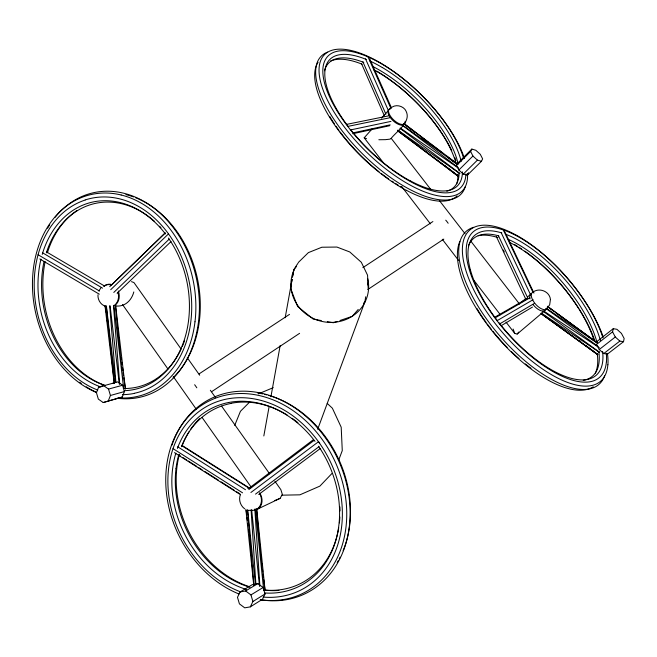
<?xml version="1.0" encoding="UTF-8"?>
<svg xmlns="http://www.w3.org/2000/svg" width="657" height="657" viewBox="0 0 657 657"><rect width="100%" height="100%" fill="white"/><g stroke="black" fill="none" stroke-linecap="round" stroke-linejoin="round"><path stroke-width="0.99" d="M97.967 294.821C97.606 299.904 100.907 305.291 106.056 306.359M317.668 429.276L364.898 301.727L365.703 296.775M367.624 284.883L367.953 282.904M292.119 279.307L290.525 288.209L297.588 306.433L313.274 319.113L321.298 320.567M292.48 277.328L293.901 269.419L296.594 266.397M263.827 435.961L269.156 406.412M270.914 396.762L280.169 345.5M285.171 317.766L292.086 279.488M292.808 275.464L293.901 269.419M597.032 345.245L599.25 349.516L603.758 353.556L607.438 354.107L623.509 341.697L624.15 338.486L621.423 333.37L616.923 329.313L613.26 328.681L597.336 341.197L596.958 342.798M596.589 344.391L612.57 331.859L613.26 328.681M240.569 494.171C238.302 499.304 240.183 505.512 244.642 508.814M338.683 460.114L342.272 450.62L341.197 427.222L332.368 408.194L327.219 403.414M98.624 387.178L96.448 392.746L98.336 399.103L103.206 402.552L122.251 397.033L124.46 391.539L122.588 385.24L117.743 381.865L98.624 387.178L103.625 385.643L108.528 389.084L110.433 395.481L108.216 401.066L103.206 402.552M234.721 425.375L240.437 411.298L249.019 402.684M133.814 291.946C131.646 300.323 124.945 307.082 115.722 305.965M240.035 591.982L237.481 597.328L239.427 603.882L244.733 607.84L250.317 606.871L262.472 599.266L265.042 593.985L263.12 587.489L257.848 583.621L252.329 584.64L240.035 591.982L245.611 590.963L257.848 583.621M250.317 606.871L252.904 601.516L265.042 593.985M457.05 166.369L458.857 170.023L463.325 174.056L467.349 175.173L481.45 161.294L482.632 158.879L480.308 154.329L475.849 150.281L471.833 149.082L457.863 163.051L457.017 164.652M467.349 175.173L468.564 172.734M456.599 165.457L470.617 151.455L471.833 149.082M258.464 508.682L280.096 498.367L282.338 494.376L280.835 489.621L274.905 481.269M378.851 139.744L385.503 139.654L390.028 139.136L391.202 138.34C397.165 130.694 413.064 120.831 404.999 109.39C401.961 105.769 396.097 104.414 392.057 107.124M98.846 290.969L100.923 287.881M505.997 322.07L514.743 333.428L517.166 334.06L518.702 332.113M358.237 309.422L352.251 316.346L339.948 320.509M363.567 303.263L364.898 301.727M383.565 162.977L364.2 137.814L372.215 128.756M381.553 118.194L388.23 110.647M331.908 473.525L319.877 486.123L299.904 494.828L281.927 495.173M458.857 170.023L472.933 156.037L470.617 151.455M463.325 174.056L477.434 160.119L481.45 161.294M298.221 262.57L308.388 252.617L321.864 247.229L336.91 247.057L349.779 251.968L361.317 262.283L367.559 275.209L368.216 289.31M109.719 286.674L165.334 232.792M111.156 285.343L164.71 233.465M110.729 289.688L168.488 233.892M113.792 292.439L169.227 239.107M117.11 293.277L171.017 241.571M521.428 302.261L526.035 298.27M527.571 296.939L531.406 293.605A10.923 5.371 48.4 0 0 530.051 298.902M517.166 334.06L544.735 310.736M599.25 349.516L615.297 337.008L619.838 341.098L623.509 341.697M603.758 353.556L619.838 341.098M313.529 439.582L249.085 488.217L182.03 445.832M248.831 489.596L313.972 440.486M250.908 492.487L318.489 441.734L319.68 442.966M255.532 494.121L319.023 446.645M258.71 494.475L320.296 448.526M211.611 391.712L299.6 333.329M367.789 289.523L443.812 239.091M199.014 373.94L289.515 314.366M362.861 267.645L432.881 221.557M245.611 590.963L250.949 594.913L263.12 587.489M501.34 325.601L532.482 307.057M499.394 324.09L534.396 303.394M497.037 320.723L533.09 299.699M495.23 317.807L529.797 297.876M494.302 317.479L527.858 298.179L498.499 235.847M258.464 393.839L273.255 387.655M274.725 500.552L280.096 498.367M337.107 321.47L333.329 322.743L327.309 321.659M112.79 383.384L114.441 382.875M108.216 401.066L122.251 397.033M110.433 395.481L124.46 391.539M108.528 389.084L122.588 385.24M352.825 133.716L389.765 125.701M353.031 132.87L390.143 124.855M350.23 129.996L390.972 121.389M347.775 126.415L389.626 117.808M346.494 124.403L388.542 115.878M248.215 510.374L254.202 510.275A11.654 10.093 67.6 0 0 259.523 493.366M364.2 137.814L366.54 138.676M131.499 281.648L133.938 282.551L180.732 348.514M46.45 251.886L104.693 286.115M42.738 252.912L102.549 288.144M38.081 254.735L99.47 291.01M39.822 258.973L99.273 294.18M181.964 445.389L249.635 488.151M177.686 446.776L245.488 489.736M173.037 448.649L242.548 492.824M180.445 456.007L178.712 454.907A96.866 78.298 64.7 0 0 176.002 468.671M183.04 457.658L186.498 459.859M188.231 460.959L196.878 466.47M198.603 467.57L202.069 469.771M204.664 471.422L218.502 480.226M221.097 481.885L234.064 490.138M236.66 491.789L239.255 493.44M174.458 452.648L240.487 494.688M544.053 311.229L599.283 347.717M541.302 313.028L599.586 352.464M546.32 308.256L597.164 342.987A91.479 38.919 49.1 0 0 595.037 336.055A90.551 38.508 49.1 0 0 568.716 289.975A90.551 38.508 49.1 0 0 542.255 261.962A91.487 38.927 49.1 0 0 514.858 242.581A90.559 38.517 49.1 0 0 508.239 239.345M400.277 128.016L458.496 168.184M397.912 130.094L459.752 173.555M402.281 124.937L457.633 164.48M541.278 313.742L597.698 354.46M541.278 313.791L597.706 354.69M542.879 311.106L599.669 352.357M541.007 313.348L597.722 354.468M547.355 306.269L597.435 342.79M548.439 307.345L554.245 311.574M555.904 312.789L585.74 334.544M587.399 335.752L595.685 341.796M546 308.519L597.821 346.255M548.168 306.918L595.768 341.821M397.542 130.661L458.257 175.928L397.74 130.373M397.493 130.677L457.872 176.101M402.207 125.224L457.88 167.272M400.031 128.37L459.826 173.432M457.724 164.201L403.8 123.409L428.118 142.052M405.977 125.586L414.945 132.369M421.466 137.297L427.986 142.232M429.621 143.464L431.247 144.696M434.507 147.16L441.849 152.711M447.548 157.023L455.703 163.182M429.735 143.292L441.923 152.596M445.988 155.701L457.354 164.381M579.244 340.4L580.854 341.64M586.479 345.984L597.73 354.673M445.15 165.909L457.913 176.06M472.933 156.037L477.434 160.119M504.732 231.568L503.344 229.999L533.106 292.636M391.202 138.34L430.631 189.265M439.402 200.582L465.066 233.72M470.699 240.996L519.523 304.051M401.682 186.514L430.417 223.856M442.284 239.271L458.529 260.377M474.14 280.67L500.379 314.76M187.245 357.695L199.687 375.229M210.347 390.258L215.677 397.772M221.598 406.125L269.575 473.754M122.539 304.569L167.937 368.988M173.243 376.518L196.229 409.147M202.126 417.507L251.056 486.952M612.57 331.859L615.297 337.008M505.167 232.488L533.969 293.063M501.357 233.03L530.692 295.009M503.369 250.038L504.239 251.886M496.331 236.495L525.92 299.493M369.719 58.851L391.572 108.06M368.051 56.921L390.874 108.364M365.53 58.843L388.501 110.836M362.902 61.824L385.905 114.187M361.531 63.672L384.353 115.772M513.117 329.067L514.743 333.428M250.949 594.913L252.904 601.516M105.219 305.981L106.048 312.083M106.467 315.13L106.738 317.159M107.157 320.214L107.436 322.242M121.233 357.474L121.496 359.502M121.898 362.541L122.161 364.569M122.563 367.608L122.958 370.647M123.229 372.675L123.623 375.722M123.894 377.742L125.356 388.895M261.773 563.345L262.02 565.381M262.513 569.463L262.751 571.5M263.12 574.555L263.49 577.61M263.736 579.646L264.96 589.83M246.186 510.341L246.671 514.415M247.032 517.47L247.393 520.533M247.755 523.588L247.993 525.625M248.477 529.698L248.716 531.735M113.891 305.324L123.664 388.591L115.386 304.947M110.089 305.842L119.319 384.14M106.409 306.096L115.427 382.292M105.021 305.948L114.146 382.949M115.566 304.873L125.413 388.895M106.253 306.055L114.302 382.965M256.747 508.937L265.034 589.863M255.359 509.052L263.687 590.224L256.542 508.994M251.656 509.906L259.507 586.11M247.705 509.98L255.384 584.081M245.858 509.232L253.733 585.149M247.459 509.98L253.914 585.116M109.678 305.858L115.878 382.259M113.464 305.398L119.705 384.09M254.834 509.044L259.893 586.126M251.097 509.906L255.86 584.073M446.834 191.22A87.8 36.053 44.7 0 0 457.978 180.609A88.679 36.422 44.7 0 0 459.103 173.292M410.067 180.7A89.409 36.521 44.7 0 0 461.345 179.304A90.305 36.891 44.7 0 0 462.462 171.863M465.181 186.925A97.803 40.176 44.7 0 1 451.835 199.235A97.811 40.184 44.7 0 1 409.032 189.019A98.698 40.529 44.7 0 1 374.235 164.693A97.827 40.2 44.7 0 1 341.878 130.497A97.827 40.192 44.7 0 1 316.477 80.45A98.698 40.545 44.7 0 1 319.088 58.801A97.803 40.176 44.7 0 1 327.605 52.117M457.108 195.917A96.177 39.716 44.7 0 1 406.494 190.341M409.976 180.724A90.255 36.858 44.7 0 1 378.333 158.493A89.434 36.546 44.7 0 1 350.674 129.651M406.412 190.374A97.064 40.069 44.7 0 1 372.19 166.484A96.209 39.732 44.7 0 1 340.408 132.895A96.209 39.732 44.7 0 1 315.467 83.644A97.072 40.077 44.7 0 1 318.062 62.275M402.33 187.516A93.45 38.656 44.7 0 1 400.622 186.547M398.043 185.028A93.45 38.656 44.7 0 1 395.448 183.426M393.715 182.317A93.45 38.656 44.7 0 1 391.974 181.184M388.501 178.819A93.45 38.656 44.7 0 1 381.372 173.604M378.999 171.748A93.45 38.656 44.7 0 1 371.952 165.934A92.612 38.328 44.7 0 1 341.426 133.667A92.612 38.32 44.7 0 1 340.178 132.024M347.652 125.733A89.434 36.537 44.7 0 1 325.609 81.846A90.264 36.866 44.7 0 1 327.777 62.029A89.418 36.521 44.7 0 1 366.31 59.459M338.955 130.373A92.612 38.32 44.7 0 1 336.006 126.226M334.314 123.738A92.612 38.32 44.7 0 1 329.683 116.371M324.517 70.816A88.646 36.398 44.7 0 1 326.743 65.511A87.808 36.053 44.7 0 1 342.042 57.898A87.792 36.045 44.7 0 1 363.789 62.423M369.965 61.035A89.418 36.521 44.7 0 1 382.267 67.523M330.471 61.085A89.122 36.784 44.7 0 1 362.081 64.205M373.603 69.683A89.122 36.784 44.7 0 1 378.038 72.196A90.009 37.17 44.7 0 1 406.584 93.138A89.097 36.767 44.7 0 1 432.676 120.765A89.097 36.767 44.7 0 1 455.868 162.739M372.609 66.398A87.792 36.045 44.7 0 1 380.444 70.701A88.687 36.431 44.7 0 1 408.482 91.372A87.783 36.036 44.7 0 1 434.203 118.613A87.783 36.036 44.7 0 1 457.1 159.955A88.679 36.422 44.7 0 1 458.093 163.897M382.358 67.523A90.305 36.899 44.7 0 1 410.855 88.572A89.385 36.505 44.7 0 1 437.028 116.289A89.385 36.505 44.7 0 1 460.376 158.312A90.305 36.891 44.7 0 1 461.173 161.335M376.773 71.128A93.499 38.697 44.7 0 1 406.281 92.851A92.563 38.287 44.7 0 1 451.77 150.56M454.923 157.844A92.563 38.287 44.7 0 1 455.909 160.546M463.522 157.935A92.99 37.901 44.7 0 0 439.467 115.172A92.99 37.892 44.7 0 0 412.317 86.412A93.935 38.303 44.7 0 0 382.744 64.526A93.015 37.917 44.7 0 0 325.971 58.621A93.885 38.27 44.7 0 0 323.655 79.169A93.039 37.934 44.7 0 0 347.914 126.596A93.039 37.934 44.7 0 0 378.588 159.027A93.885 38.262 44.7 0 0 411.561 182.186A93.023 37.925 44.7 0 0 452.156 192.14A93.015 37.917 44.7 0 0 464.86 180.618A93.926 38.295 44.7 0 0 465.953 173.924M464.45 158.411A96.472 39.404 44.7 0 0 440.1 115.903A96.464 39.404 44.7 0 0 411.996 86.133A97.433 39.822 44.7 0 0 381.372 63.474A96.489 39.42 44.7 0 0 339.275 49.16A96.497 39.428 44.7 0 0 322.365 57.274A97.384 39.79 44.7 0 0 319.869 78.585A96.522 39.445 44.7 0 0 344.999 127.885A96.522 39.453 44.7 0 0 376.888 161.597A97.384 39.781 44.7 0 0 411.167 185.627A96.505 39.436 44.7 0 0 453.314 195.827A96.489 39.428 44.7 0 0 466.445 183.779A97.433 39.814 44.7 0 0 467.538 173.481M457.855 174.236A90.009 37.162 44.7 0 1 456.73 183.763M367.756 278.683A39.026 36.792 15.3 0 1 322.094 321.462A39.026 36.792 15.3 0 1 297.966 263.334M184.568 340.687A93.795 72.911 77 0 1 182.309 346.485M181.472 348.358A93.795 72.911 77 0 1 165.745 371.082A93.787 72.894 77 0 1 136.27 387.277A94.715 73.617 77 0 1 123.302 388.525M134.447 393.272A99.486 77.198 77 0 0 190.883 321.059A100.414 77.887 77 0 0 187.959 276.211A99.494 77.206 77 0 0 168.635 234.081A99.494 77.198 77 0 0 119.779 198.899A100.422 77.904 77 0 0 85.246 199.925M194.989 321.774A103.157 80.097 77 0 1 168.66 379.073A103.149 80.08 77 0 1 136.213 396.705A104.143 80.852 77 0 1 118.662 397.846M173.111 377.709A102.632 79.883 77 0 0 199.4 320.69A103.568 80.589 77 0 0 196.443 274.355A102.64 79.899 77 0 0 176.462 230.853A102.64 79.891 77 0 0 143.949 201.609M194.989 321.774A104.102 80.803 77 0 0 191.975 275.201A103.174 80.105 77 0 0 171.904 231.461A103.174 80.105 77 0 0 121.151 194.998M168.422 238.056A95.61 74.233 77 0 1 185.816 276.86A96.505 74.89 77 0 1 188.641 319.91A95.602 74.216 77 0 1 164.39 373.004A95.594 74.208 77 0 1 134.373 389.47A96.538 74.939 77 0 1 124.247 390.701M165.416 233.933A95.61 74.225 77 0 0 120.387 202.602A96.513 74.914 77 0 0 87.192 203.53A95.594 74.2 77 0 0 58.818 222.937A95.585 74.184 77 0 0 42.229 254.39M154.625 221.491A93.803 72.911 77 0 0 122.604 203.949A94.69 73.592 77 0 0 90.001 204.836A93.787 72.886 77 0 0 62.103 223.856A93.779 72.878 77 0 0 46.351 252.814M159.561 226.254A93.803 72.911 77 0 1 160.932 227.716M125.889 194.595A102.64 79.891 77 0 1 133.568 196.928M135.49 197.658A102.64 79.891 77 0 1 143.029 201.116M121.151 194.998A104.11 80.819 77 0 0 85.32 196.139A103.149 80.072 77 0 0 54.769 217.188A103.141 80.055 77 0 0 32.858 273.961A104.151 80.868 77 0 0 36.628 316.929A103.133 80.047 77 0 0 54.794 357.252A103.133 80.055 77 0 0 96.604 392.541M85.123 200.056A99.47 77.165 77 0 0 34.583 274.93A100.455 77.953 77 0 0 38.221 316.436A99.462 77.148 77 0 0 55.771 355.38A99.462 77.156 77 0 0 97.745 390.061M45.161 261.552A95.093 73.995 77 0 0 43.247 274.798A96.045 74.758 77 0 0 46.68 314.555A95.084 73.986 77 0 0 63.507 351.848A95.084 73.986 77 0 0 105.522 385.626M47.419 252.74A95.093 73.995 77 0 1 76.836 210.61M40.964 259.137A95.585 74.184 77 0 0 38.361 275.579A96.546 74.955 77 0 0 41.834 315.532A95.577 74.175 77 0 0 58.736 353.014A95.577 74.184 77 0 0 100.891 386.981M44.044 261.47A93.779 72.878 77 0 0 41.949 275.529A94.723 73.633 77 0 0 45.341 314.752A93.77 72.87 77 0 0 61.947 351.552A93.77 72.87 77 0 0 104.299 385.183M47.608 228.258A104.438 81.172 77 0 1 49.76 224.719M55.122 217.286A104.438 81.172 77 0 1 56.395 215.751A104.447 81.189 77 0 1 87.356 194.406A105.416 81.944 77 0 1 123.688 193.215A104.463 81.213 77 0 1 175.148 230.122A104.471 81.222 77 0 1 195.49 274.437A105.407 81.92 77 0 1 198.521 321.618A104.455 81.205 77 0 1 171.773 379.647A104.447 81.197 77 0 1 138.865 397.485A105.449 81.969 77 0 1 117.11 398.232M95.979 392.073A104.43 81.164 77 0 1 86.215 386.792M81.279 383.458A104.43 81.164 77 0 1 79.661 382.251M134.348 393.379A100.447 77.937 77 0 1 122.432 394.668M583.244 380.337A90.584 38.533 49.1 0 0 590.446 377.685A90.576 38.525 49.1 0 0 599.135 361.465A91.479 38.919 49.1 0 0 598.864 351.725M606.386 361.785A95.971 40.537 49.1 0 1 560.988 375.755A96.85 40.898 49.1 0 1 528.852 354.378A95.988 40.553 49.1 0 1 497.193 320.92A95.979 40.545 49.1 0 1 468.679 267.399A96.866 40.906 49.1 0 1 467.39 241.398A95.963 40.529 49.1 0 1 480.111 228.078A95.947 40.52 49.1 0 1 517.19 236.167A96.916 40.939 49.1 0 1 546.09 256.698A95.93 40.504 49.1 0 1 574.013 286.263A95.938 40.512 49.1 0 1 601.943 334.889A96.899 40.939 49.1 0 1 602.937 337.854M607.848 364.816A99.56 42.147 49.1 0 1 560.766 379.557A100.455 42.516 49.1 0 1 527.366 357.383A99.577 42.163 49.1 0 1 494.442 322.603A99.577 42.163 49.1 0 1 464.885 266.964A100.472 42.524 49.1 0 1 463.653 239.994A99.544 42.147 49.1 0 1 515.375 234.689M604.596 375.861A100.907 42.943 49.1 0 1 558.417 382.883A101.81 43.321 49.1 0 1 524.5 360.447A100.923 42.96 49.1 0 1 491.099 325.166A100.915 42.96 49.1 0 1 461.214 268.68A101.827 43.321 49.1 0 1 460.064 241.3A100.891 42.935 49.1 0 1 473.64 227.306M593.255 386.776A99.232 42.442 49.1 0 1 555.321 383.778A100.119 42.812 49.1 0 1 521.962 361.744A99.24 42.459 49.1 0 1 489.153 327.087A99.24 42.459 49.1 0 1 459.826 271.546A100.135 42.82 49.1 0 1 458.734 244.544A99.215 42.442 49.1 0 1 459.834 241.521M531.07 368.322A96.39 41.301 49.1 0 1 525.313 363.904M498.934 322.653A92.267 39.059 49.1 0 0 528.105 353.195A93.105 39.395 49.1 0 0 558.943 373.726A92.251 39.042 49.1 0 0 594.068 376.855A92.243 39.034 49.1 0 0 602.806 360.373A93.154 39.436 49.1 0 0 602.625 351.52M518.989 358.615A95.528 40.956 49.1 0 1 511.532 351.75M507.155 347.397A95.528 40.956 49.1 0 1 492.857 331.259M491.592 329.666A95.528 40.956 49.1 0 1 489.728 327.26M497.119 320.304A92.259 39.05 49.1 0 1 470.355 269.731M489.112 326.455A95.528 40.948 49.1 0 1 487.297 324.032M486.106 322.398A95.528 40.948 49.1 0 1 476.842 308.404M470.346 269.731A93.122 39.404 49.1 0 1 469.082 244.691A92.243 39.042 49.1 0 1 481.269 231.781A92.226 39.026 49.1 0 1 501.8 232.939M468.425 245.849A90.576 38.533 49.1 0 1 479.741 235.165A90.559 38.517 49.1 0 1 498.762 235.879M505.438 234.179A92.226 39.026 49.1 0 1 516.944 239.452A93.171 39.436 49.1 0 1 544.793 259.203A92.21 39.018 49.1 0 1 571.713 287.692A92.218 39.018 49.1 0 1 598.552 334.536A93.154 39.436 49.1 0 1 600.457 340.622M478.132 235.773A91.914 39.305 49.1 0 1 497.981 237.588M509.454 242.326A91.914 39.305 49.1 0 1 512.156 243.722A92.851 39.716 49.1 0 1 539.972 263.367A91.906 39.289 49.1 0 1 566.802 291.765A91.906 39.289 49.1 0 1 593.452 338.544A92.842 39.707 49.1 0 1 594.133 340.589M515.449 234.664A100.529 42.565 49.1 0 1 545.376 255.934A99.519 42.114 49.1 0 1 574.275 286.534A99.519 42.114 49.1 0 1 603.2 336.893M514.587 244.544A96.456 41.35 49.1 0 1 517.125 246.071M518.825 247.131A96.456 41.35 49.1 0 1 521.371 248.798M524.771 251.13A96.456 41.35 49.1 0 1 539.274 262.578A95.479 40.906 49.1 0 1 567.081 292.012A95.479 40.915 49.1 0 1 578.907 308.659M579.449 309.513A95.479 40.915 49.1 0 1 588.171 324.977M588.623 325.905A95.479 40.915 49.1 0 1 594.429 339.653M606.304 353.285A96.899 40.939 49.1 0 1 606.452 361.744M597.18 353.4A92.842 39.707 49.1 0 1 597.583 364.38A91.931 39.305 49.1 0 1 595.324 373.291M607.487 353.893A100.513 42.557 49.1 0 1 607.906 364.783M338.725 527.735A96.883 78.323 64.6 0 1 310.802 577.117A96.875 78.314 64.6 0 1 277.607 590.06A97.827 79.095 64.7 0 1 263.786 589.97M343.126 550.73A105.999 85.812 64.6 0 0 349.048 529.657A106.968 86.576 64.6 0 0 347.036 483.1A106.007 85.829 64.6 0 0 326.003 437.546A106.007 85.821 64.6 0 0 270.758 396.04A106.984 86.584 64.6 0 0 268.754 395.424M340.137 557.218A105.999 85.812 64.6 0 1 339.193 559.008M338.207 560.774A105.999 85.812 64.6 0 1 337.189 562.507M339.907 506.876A97.803 79.045 64.7 0 1 340.014 510.916M339.874 516.952A97.803 79.045 64.7 0 1 339.39 522.898M318.505 446.21A98.772 79.768 64.7 0 1 336.335 486.131A99.683 80.474 64.7 0 1 338.281 529.394A98.764 79.752 64.6 0 1 309.825 579.712A98.755 79.735 64.6 0 1 276.006 592.852A99.716 80.532 64.7 0 1 264.976 592.992M314.99 441.34A98.764 79.76 64.7 0 0 265.576 405.073A99.7 80.491 64.6 0 0 228.669 402.495M287.216 415.035A96.891 78.339 64.7 0 0 267.424 405.837A97.811 79.062 64.6 0 0 231.182 403.291M292.217 418.353A96.891 78.339 64.7 0 1 297.9 422.673M257.626 392.96A106.984 86.584 64.6 0 1 262.693 393.888M264.714 394.348A106.984 86.584 64.6 0 1 266.734 394.865M228.669 402.495A98.747 79.735 64.7 0 0 196.648 418.846A98.739 79.719 64.7 0 0 177.415 448.427M181.57 446.317A96.866 78.298 64.7 0 1 231.05 403.414M175.846 453.166A98.739 79.719 64.7 0 0 172.561 469.123A99.733 80.54 64.6 0 0 175.345 509.257A98.731 79.702 64.7 0 0 193.068 548.373A98.739 79.711 64.7 0 0 239.928 587.153A99.716 80.532 64.7 0 0 246.482 589.501M171.994 445.076A107.871 87.217 64.7 0 1 193.601 410.65A107.879 87.225 64.7 0 1 228.529 392.615A108.89 88.03 64.6 0 1 268.918 395.235A107.904 87.258 64.6 0 1 325.158 437.505A107.904 87.266 64.6 0 1 346.584 483.905A108.873 88.013 64.7 0 1 348.645 531.324A107.896 87.241 64.6 0 1 317.274 586.307A107.888 87.233 64.6 0 1 280.202 600.506A108.914 88.071 64.7 0 1 260.41 599.726M179.394 454.324A98.213 79.489 64.6 0 0 176.922 467.316A99.199 80.302 64.6 0 0 179.673 507.261A98.205 79.472 64.6 0 0 197.314 546.172A98.213 79.472 64.6 0 0 244.002 584.722A99.191 80.294 64.6 0 0 249.586 586.75M181.784 446.727A98.213 79.489 64.6 0 1 189.109 431.682M190.735 429.185A98.213 79.489 64.6 0 1 199.58 418.608M176.002 468.671A97.844 79.111 64.6 0 0 178.72 508.083A96.858 78.282 64.6 0 0 196.131 546.484A96.858 78.29 64.6 0 0 242.17 584.516A97.827 79.095 64.7 0 0 249.956 587.227M238.967 593.985A106.541 86.018 64.6 0 1 188.592 552.159A106.533 86.018 64.7 0 1 169.539 510.095A107.592 86.905 64.6 0 1 166.5 466.922A106.541 86.034 64.7 0 1 192.32 412.695A106.549 86.051 64.7 0 1 226.78 394.923A107.559 86.847 64.6 0 1 266.635 397.551A106.574 86.075 64.7 0 1 322.102 439.328A106.574 86.083 64.7 0 1 343.25 485.137A107.543 86.831 64.7 0 1 345.303 531.948A106.574 86.067 64.6 0 1 314.407 586.225A106.565 86.051 64.6 0 1 277.845 600.26A107.576 86.888 64.7 0 1 260.271 599.775M263.243 597.098A103.765 83.759 64.7 0 0 276.104 597.082A102.771 82.946 64.6 0 0 311.311 583.482A102.779 82.954 64.6 0 0 340.999 531.135A103.724 83.702 64.7 0 0 338.996 486.065A102.788 82.971 64.7 0 0 318.637 441.939A102.779 82.971 64.7 0 0 265.247 401.641A103.74 83.718 64.6 0 0 226.837 399.021A102.763 82.938 64.7 0 0 193.577 416.095A102.755 82.922 64.7 0 0 168.619 468.392A103.781 83.776 64.6 0 0 171.534 510.095A102.747 82.905 64.7 0 0 189.939 550.73A102.755 82.913 64.7 0 0 238.598 591.086A103.765 83.759 64.7 0 0 240.528 591.842M278.97 590.429A99.191 80.294 64.6 0 1 265.929 590.241M103.609 286.37A11.259 9.403 82.3 0 1 111.567 285.097M118.071 292.743A11.259 9.403 82.3 0 1 113.784 305.817M247.968 487.872A11.654 10.093 67.6 0 1 249.956 487.625M405.147 121.315A10.578 4.763 43.7 0 1 394.126 120.362A10.578 4.763 43.7 0 1 390.636 108.364M546.287 308.338A10.923 5.371 48.4 0 1 541.36 310.843A10.923 5.371 48.4 0 1 533.09 304.634M404.753 123.368A10.594 5.018 43.1 0 1 392.59 120.264A10.594 5.018 43.1 0 1 390.266 109.005M104.504 285.951A11.268 9.214 80.5 0 1 111.92 284.604M118.268 290.977A11.268 9.214 80.5 0 1 116.174 304.248M247.861 488.217A11.678 9.912 66.6 0 1 249.89 487.798M259.564 492.799A11.678 9.912 66.6 0 1 254.538 510.473M445.733 220.177A10.561 3.852 57 0 1 448.156 223.265M194.644 384.723A11.169 1.429 56.3 0 1 196.829 387.811M550.435 299.42L549.663 304.848L547.388 307.805A10.914 5.1 48.6 0 1 536.079 304.725A10.914 5.1 48.6 0 1 532.786 292.242C539.118 287.265 549.572 291.223 550.435 299.42"/></g></svg>
